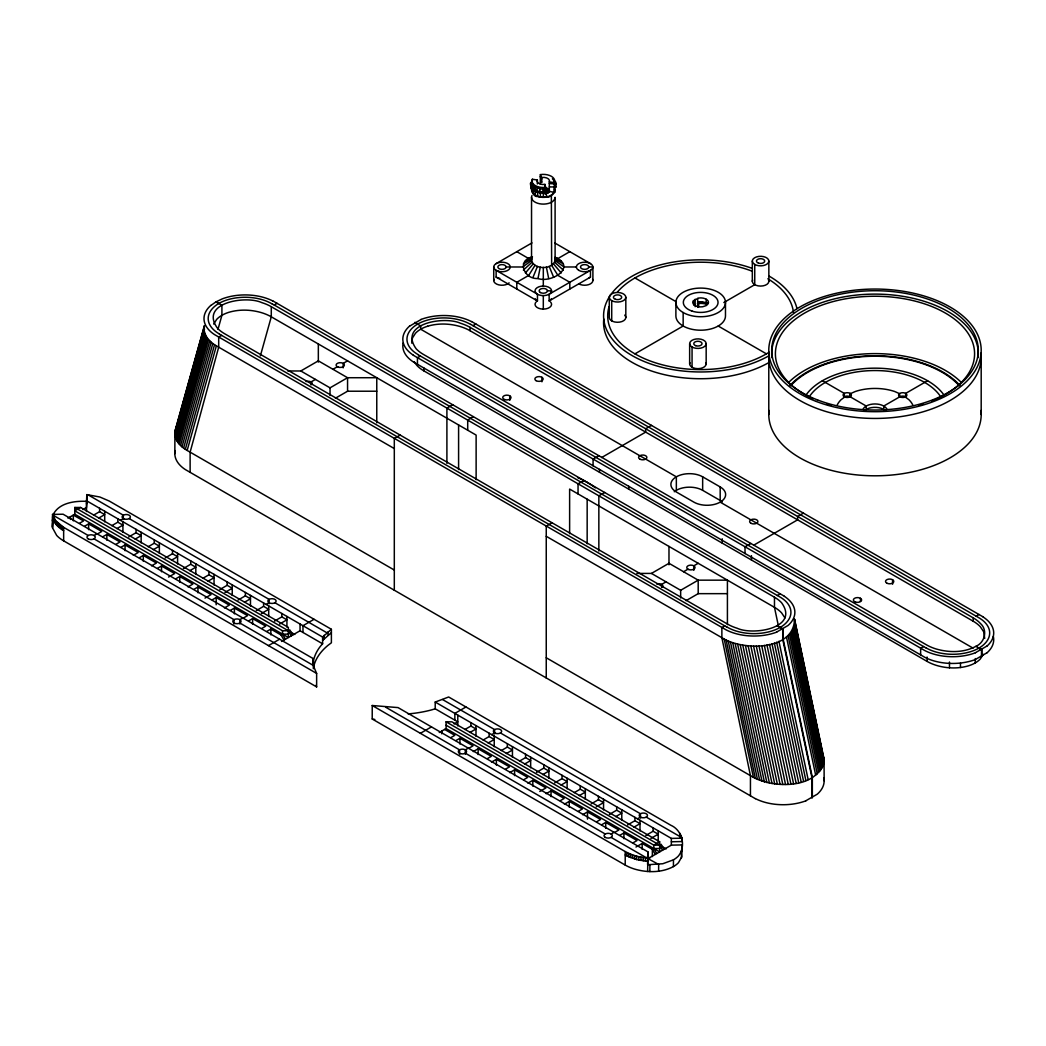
<?xml version="1.0" encoding="UTF-8"?>
<svg xmlns="http://www.w3.org/2000/svg" width="1046" height="1046" viewBox="0 0 1046 1046"><rect width="100%" height="100%" fill="white"/><g stroke="black" fill="none" stroke-linecap="round" stroke-linejoin="round"><path stroke-width="1.5" d="M554.681 187.299C556.171 198.256 539.854 199.616 533.486 193.837L533.486 190.581M535.291 195.197L535.291 190.307L534.075 190.908L530.976 187.809L530.584 183.05L532.349 180.932L532.349 179.245L537.33 180.017A6.198 3.583 0 0 0 544.927 184.397C546.417 194.268 544.861 202.663 554.694 192.32A11.781 6.799 0 0 0 554.694 188.803M543.319 197.119L543.319 192.229L546.26 192.006L545.685 192.935L539.435 192.699L534.075 190.908L533.473 185.913L531.956 182.632L532.349 180.932L530.57 184.867C531.865 191.405 540.246 191.98 545.685 191.771L546.26 188.973L540.377 188.973L533.473 185.913L532.166 188.319M531.538 197.302L531.538 260.546C534.297 269.855 552.34 269.855 555.099 260.546L555.099 197.302A11.781 6.799 0 0 1 541.776 204.048A11.781 6.799 0 0 1 531.943 195.55M647.631 871.475L647.971 851.889L398.042 707.593L372.232 705.514L372.219 719.007L625.22 865.068A39.722 22.934 0 0 0 634.595 869.082C647.226 872.756 661.608 872.913 673.428 866.585A29.17 16.841 0 0 0 678.462 862.675L681.809 856.805L681.561 850.398M543.305 286.068L543.319 267.345M625.22 865.068L625.22 851.575L372.232 705.514M454.121 723.95L457.782 721.832L435.214 708.809L435.214 702.062L448.656 696.989L670.813 825.255C682.319 830.145 686.189 846.449 678.488 855.916A29.17 16.841 0 0 1 673.454 859.825L662.798 863.735L647.618 864.728L647.618 861.355L636.674 859.564L628.724 856.752L626.933 855.876L626.933 852.503L625.22 851.575M628.724 856.752L628.738 853.379L626.933 852.503M630.62 857.55L630.62 854.19L628.738 853.379M632.569 858.295L632.582 854.922L630.62 854.19M634.595 858.962L634.608 855.589L632.582 854.922M636.674 859.564L636.687 856.19L634.608 855.589M638.805 860.073L638.818 856.713L636.687 856.19M640.976 860.518L640.989 857.145L638.818 856.713M643.185 860.884L643.185 857.511L640.989 857.145M645.408 861.159L645.408 857.785L643.185 857.511M679.691 835.349L679.704 833.1M680.462 837.728L680.462 834.355M681.09 837.872L681.09 835.623M681.574 836.905L681.927 841.546L671.349 841.769M52.548 527.903L52.535 514.41L63.1 514.214L313.042 658.509L314.231 667.793L316.637 673.415L316.637 686.908L63.649 540.847A39.722 22.934 0 0 1 56.68 535.434L52.548 527.903L52.666 516.031M649.867 871.593L649.893 864.82M658.627 871.2L658.653 864.427L647.971 858.635L671.349 845.142L681.927 844.92L681.9 851.692M673.428 866.585L673.454 859.825M681.417 858.034L681.443 851.274M647.971 851.889L647.618 861.355L647.971 855.262M549.307 186.933L556.054 186.933L555.661 182.174L552.393 178.827M176.957 425.761L174.917 431.906L174.839 453.716M546.247 536.297L724.185 639.028C744.7 650.547 793.927 650.743 794.542 619.127L824.052 759.03L824.156 780.839M546.247 657.764L753.408 777.361C774.367 788.488 817.684 789.259 824.156 760.599L794.411 619.167M86.478 511.52L86.805 494.614L99.841 497.007L109.229 501.034L331.386 629.287L331.386 642.793L328.065 645.29A83.471 48.194 0 0 0 313.29 668.734M86.478 504.094L86.805 494.614M86.844 497.988L86.478 507.467L82.83 509.572M313.042 661.883L312.976 662.811L312.963 659.425M313.12 664.171L313.29 661.974A83.471 48.194 0 0 1 320.795 645.813L322.613 643.8L322.613 637.04L331.386 629.287M984.717 638.426L983.737 631.849L980.35 626.776A40.519 23.391 0 0 0 973.225 621.232L470.046 330.719A40.519 23.391 0 0 0 460.449 326.614C449.845 323.462 438.261 323.031 427.605 326.234M175.166 430.337L204.388 325.737C202.506 334.38 209.318 341.964 216.378 345.847L394.303 448.577M52.64 522.791L52.352 526.622M532.479 256.858C516.293 260.31 524.085 279.544 537.984 278.511L540.272 267.109M546.365 197.132A11.781 6.799 0 0 1 537.435 196.452C531.433 197.655 529.341 179.977 533.486 193.837M537.984 278.511C551.216 283.427 577.274 267.24 555.413 257.421M555.661 182.174L554.302 180.932L554.302 184.331L556.054 186.933M174.917 431.906L204.532 325.79M204.441 327.411L174.839 433.475C175.009 441.033 180.984 446.917 187.156 450.447L394.303 570.044M174.957 435.044L204.506 329.059M175.231 436.613L204.454 332.013M175.702 438.156L204.911 333.556M176.329 439.686L205.552 335.086M177.14 441.19L206.363 336.603M178.108 442.667L207.33 338.067M179.245 444.092L208.468 339.505M180.553 445.491L209.762 340.891M181.991 446.825L211.214 342.225M183.599 448.106L212.809 343.506M217.986 329.359L221.909 315.304L221.909 305.184L215.881 301.928L210.926 305.432M185.325 449.322L214.548 344.722M187.156 450.447L216.378 345.847M260.376 355.849L271.28 316.82L271.28 306.7A40.519 23.391 0 0 0 261.683 302.582C245.745 295.194 199.145 302.752 217.411 328.143A40.519 23.391 0 0 0 224.537 333.687L727.715 624.201A40.519 23.391 0 0 0 737.312 628.306C753.251 635.693 799.85 628.149 781.584 602.744A40.519 23.391 0 0 0 774.471 597.214L271.28 306.7M543.319 189.195L542.534 191.771L546.26 188.973M539.435 191.536L540.377 188.973M533.002 277.321L537.435 266.429M537.631 188.306L536.546 190.843L535.277 187.273L534.075 189.744M53.058 514.789C58.981 502.721 74.802 500.773 86.844 501.361M983.266 654.351L980.298 658.993A29.17 16.841 0 0 1 975.277 662.903A29.17 16.841 0 0 1 968.504 665.805C958.097 668.917 946.8 668.499 936.445 665.4A39.722 22.934 0 0 1 927.057 661.386L423.892 370.885A39.722 22.934 0 0 1 416.923 365.459L414.229 361.772M213.698 324.064L216.744 319.305A29.994 17.324 0 0 1 228.891 312.296C239.534 309.145 251.092 309.551 261.683 312.715A40.519 23.391 0 0 1 271.28 316.82L476.126 435.084L476.126 479.696M530.976 186.646L532.349 184.331M530.57 184.867L531.956 182.632M534.99 265.357L528.714 275.425L516.802 282.276L516.802 289.023M693.563 300.647L693.145 301.235A7.806 4.511 0 0 0 702.703 306.753L706.207 305.589L708.22 303.575A7.806 4.511 0 0 0 698.663 298.045L693.563 300.647L693.707 305.001M525.432 272.954L533.12 263.945M322.613 640.427L331.386 632.673M523.366 270.077L531.943 262.298M542.534 192.935L543.319 192.229L539.435 192.699M409.692 326.091L421.107 319.488M986.836 646.114L975.421 652.704M986.836 652.861L975.421 659.464M844.737 396.957L840.997 399.781A39.251 22.659 0 0 0 837.075 405.247M927.58 380.744L905.666 393.401L905.666 396.774A4.132 2.38 0 0 0 899.822 396.774L899.495 393.636L894.618 391.479A39.251 22.659 0 0 0 855.367 391.479L850.476 393.636L850.15 396.774A4.132 2.38 0 0 0 844.305 396.774L844.305 393.401L822.391 380.744M975.853 646.363C984.822 642.571 988.012 630.097 980.35 623.403A40.519 23.391 0 0 0 973.225 617.859L470.046 327.346A40.519 23.391 0 0 0 460.449 323.24C444.511 315.853 397.911 323.397 416.177 348.802A40.519 23.391 0 0 0 423.303 354.346L926.481 644.859A40.519 23.391 0 0 0 936.078 648.965C949.01 652.717 963.745 652.861 975.853 646.363L981.893 649.631L981.893 656.378M805.878 800.752L817.292 794.162A41.657 24.058 0 0 0 823.751 777.714M536.546 192.006L537.631 191.353L537.644 196.243M523.353 263.906L531.943 258.78L531.538 260.546L522.66 266.992L506.12 266.978A4.132 2.38 0 0 1 499.923 269.044A4.132 2.38 0 0 1 499.923 264.913A4.132 2.38 0 0 1 506.12 266.978M314.062 619.297L302.974 625.704L302.974 632.451M420.387 733.311L431.475 726.892M215.881 301.928L222.34 298.842A41.657 24.058 0 0 1 272.797 300.987M221.608 335.374L218.692 337.06L218.692 347.18L190.124 452.16L190.124 472.4M274.209 305.014L277.125 303.327M287.82 370.977L300.803 370.977L318.337 360.857L347.56 377.724L376.769 377.724L376.769 422.846M496.144 263.605L531.956 242.92M67.964 518.149L74.789 514.214L288.356 637.511L288.356 627.391L80.634 507.467L74.789 510.84L282.512 630.764L288.356 630.764L289.82 629.927L292.736 634.987M315.408 379.41L311.028 381.947L311.028 384.941M332.942 369.29L337.322 366.754M347.56 360.857L343.166 363.38L343.166 367.878M79.64 523.196L83.536 520.947L73.325 515.063L73.325 520.843M93.591 515.142L99.605 511.664L104.705 514.606L98.69 518.084M84.726 526.138L88.622 523.889L101.75 531.473L97.853 533.721M300.803 370.977L330.026 387.844L347.56 377.724L347.56 391.217L335.413 398.225M569.809 251.668L557.91 258.545L555.06 257.277M94.035 535.487L96.99 533.787M120.368 520.293L123.323 518.581M111.817 525.654L117.819 522.189L122.918 525.131L116.917 528.596M102.953 536.663L106.849 534.414L119.976 541.985L116.08 544.234M420.374 356.032L417.446 357.719L417.446 364.466M472.975 325.659L475.891 323.972M128.736 536.925L136.045 532.715L141.145 535.657L135.143 539.121M121.179 547.176L125.075 544.927L138.203 552.51L133.326 555.321M549.15 300.96L590.48 277.098L590.48 270.352L549.15 294.214L549.15 300.96A8.263 4.772 0 0 0 551.294 298.816M148.179 546.744L154.272 543.227L159.371 546.169L153.357 549.647M139.393 557.701L143.289 555.452L156.416 563.036L151.552 565.847M165.19 557.963L172.485 553.752L177.585 556.694L171.583 560.159M157.619 568.226L161.515 565.978L174.643 573.548L168.55 577.065M400.147 435.084L394.303 438.457L394.303 590.284M452.748 404.71L446.904 408.084L446.904 463.339M183.403 568.488L190.712 564.278L195.811 567.22L189.81 570.685M175.846 578.739L179.742 576.49L192.869 584.073L187.992 586.884M473.328 416.596L467.706 420.1L467.706 430.22M202.846 578.307L208.939 574.79L214.038 577.732L208.023 581.197M194.059 589.264L197.956 587.015L211.083 594.586L205.003 598.103M219.856 589.526L227.152 585.315L232.251 588.257L224.955 592.467M634.935 353.862L683.156 326.025L683.156 312.532A24.79 14.317 0 0 1 694.269 288.578A24.79 14.317 0 0 1 724.63 306.112A24.79 14.317 0 0 1 683.156 312.532M723.832 302.529L754.741 284.695L754.741 264.442M212.286 599.789L216.182 597.541L229.309 605.111L224.432 607.922M238.07 600.051L245.379 595.828L250.478 598.783L244.476 602.248M230.512 610.302L234.409 608.053L247.536 615.636L242.659 618.448M242.777 617.951L239.848 619.637L239.848 623.978M266.155 604.457L269.084 602.758A4.132 2.38 0 0 0 275.987 601.685A4.132 2.38 0 0 0 270.927 598.77A4.132 2.38 0 0 0 269.084 602.758M256.296 610.576L263.605 606.353L268.704 609.295L261.395 613.518M248.726 620.827L252.622 618.578L265.749 626.149L261.853 628.398M274.523 621.089L281.819 616.879L286.918 619.82L279.622 624.031M266.952 631.339L270.849 629.091L281.047 634.987L283.976 640.047M281.047 634.987L282.512 634.138L288.356 634.138M279.596 639.211L268.482 645.617M598.913 455.729L593.069 459.116L593.069 465.862M651.514 425.369L645.67 428.742L645.67 432.116L601.659 457.52M281.544 641.46L300.045 630.764L322.613 643.8M584.113 480.559L578.046 483.801L578.046 493.934M552.092 522.804L546.247 526.177L546.247 678.017M604.693 492.444L598.848 495.817L598.848 551.059M899.822 396.774A4.132 2.38 0 0 1 899.168 393.884L899.822 393.401A4.132 2.38 0 0 1 905.666 393.401A4.132 2.38 0 0 1 905.666 396.774L904.816 397.153A4.132 2.38 0 0 1 899.822 396.774L883.752 406.044L883.752 409.417M636.831 573.417L651.449 573.417L668.982 563.297L698.192 580.164L727.415 580.164L727.415 624.606M666.054 581.851L661.673 584.387A4.132 2.38 0 0 0 656.679 584.008M683.587 571.731L687.967 569.194M698.192 563.297L693.812 565.821L693.812 570.318M750.858 543.462L745.014 546.836L745.014 553.582M803.459 513.089L797.614 516.463L797.614 519.836L753.617 545.241M651.449 573.417L680.658 590.284L698.192 580.164L698.192 593.657L686.058 600.666M439.268 732.514L446.093 728.578L659.66 851.889L659.66 841.769L451.937 721.832L446.093 721.832L446.093 728.578M450.931 737.561L454.827 735.312L444.628 729.428M464.895 729.507L470.909 726.042L475.995 728.984L469.994 732.448M456.03 740.516L459.926 738.254L473.054 745.837L469.157 748.086M468.294 748.152L465.365 749.838L465.365 754.179M491.672 734.658L494.601 732.971M483.121 740.032L489.123 736.554L494.222 739.496L488.142 743.013M473.276 751.59L478.153 748.779L491.28 756.363L487.384 758.612M501.348 750.544L507.349 747.079L512.448 750.021L506.356 753.538M724.8 625.887L721.871 627.574L721.871 637.694L750.44 775.648L750.44 795.901M777.387 595.514L780.316 593.827M491.502 762.116L496.379 759.304L509.494 766.875L505.597 769.124M519.561 761.07L525.576 757.605L530.662 760.547L524.582 764.064M509.729 772.628L514.593 769.817L527.72 777.4L523.824 779.649M536.493 772.34L543.789 768.117L548.889 771.059L542.809 774.576M527.942 783.153L532.819 780.342L545.947 787.926L539.775 791.482M554.707 782.853L562.016 778.642L567.115 781.584L561.022 785.101M546.169 793.679L551.046 790.868L564.16 798.438L560.277 800.687M574.228 792.633L580.242 789.168L585.329 792.11L579.249 795.614M564.395 804.191L569.259 801.38L582.387 808.963L578.49 811.212M591.16 803.903L598.456 799.68L603.555 802.622L596.246 806.845M582.622 814.716L587.486 811.905L600.613 819.476L596.717 821.725M609.373 814.416L616.682 810.205L621.782 813.147L615.767 816.612M601.816 824.679L605.712 822.431L618.84 830.001L614.943 832.25M923.553 646.546L920.637 648.232L920.637 654.979M976.153 616.172L979.082 614.486M611.125 834.028L614.08 832.315M637.459 818.822L640.414 817.109M627.6 824.941L634.909 820.718L639.995 823.66L633.994 827.138M620.03 835.192L623.926 832.943L637.053 840.526L633.157 842.775M645.827 835.466L653.122 831.243L658.222 834.185L650.913 838.408M635.981 847.025L642.152 843.468L652.351 849.352L655.28 854.412M659.66 841.769L653.815 845.142L446.093 725.205M465.967 706.991L454.853 713.398L454.853 720.145M525.419 261.029L531.839 257.787M531.551 257.29L528.701 258.558L516.802 251.668M776.655 632.059L788.069 625.469A41.657 24.058 0 0 0 784.369 596.338M532.166 189.483L533.486 188.947M530.976 187.809L532.349 187.365M435.214 708.809L431.723 709.855A83.471 48.194 0 0 1 408.071 713.908M698.14 302.281L700.689 302.072A14.775 8.525 0 0 1 708.064 303.222M435.214 702.062L671.349 838.395L681.914 838.199M576.372 266.978L563.977 266.978L555.099 260.546M588.767 266.978A4.132 2.38 0 0 0 582.57 264.913A4.132 2.38 0 0 0 582.57 269.044A4.132 2.38 0 0 0 588.767 266.978L592.899 266.978L592.899 280.472M547.437 290.84L551.569 290.84M347.56 391.217L376.769 391.217M74.789 514.214L74.789 507.467L80.634 507.467M698.192 593.657L727.415 593.657M659.66 848.515L653.815 848.515L652.351 849.352L652.351 856.582M645.408 857.785L647.644 857.982M554.302 182.645A11.362 6.564 0 0 0 540.377 174.604L541.71 177.48A6.198 3.583 0 0 1 549.307 181.873L554.302 182.645L554.302 192.255M549.307 183.56L556.067 183.952L554.681 182.632M554.694 192.32L549.307 191.483A6.198 3.583 0 0 1 544.927 194.02M372.219 719.007L374.834 719.478M554.798 257.787L561.205 261.016M414.647 322.573L420.675 325.842L420.675 329.215L676.344 476.819A18.593 10.735 0 0 1 702.651 476.819L720.184 486.939A18.593 10.735 0 0 1 720.184 502.132L973.042 648.115M777.086 625.717L783.127 628.973L783.127 639.093L812.337 777.426L812.337 797.68M587.028 482.245L581.851 479.499A82.647 47.724 0 0 0 577.588 477.577M471.641 321.593L983.214 616.944M272.875 300.934L784.448 596.285M755.343 798.66L185.325 469.562A41.657 24.058 0 0 1 175.153 450.578M625.22 854.948L626.933 855.876M551.36 195.197L551.647 265.357L557.936 275.412L569.809 282.276L569.809 289.023M634.935 277.935L676.265 301.797M718.21 326.025L766.43 353.862M554.668 242.92L590.48 263.605M496.144 277.098L537.461 300.96L537.461 294.214A8.263 4.772 0 0 1 541.174 286.225A8.263 4.772 0 0 1 551.294 292.069A8.263 4.772 0 0 1 537.461 294.214L496.144 270.352L496.144 277.098A8.263 4.772 0 0 0 499.844 278.328M470.7 324.352L978.415 617.48A37.486 21.639 0 0 1 978.912 648.128A37.486 21.639 0 0 1 925.932 647.788M674.265 491.751A18.593 10.735 0 0 1 702.651 490.326L720.184 500.446A18.593 10.735 0 0 1 722.263 501.871M418.112 354.725L925.828 647.853M271.947 303.706L779.649 596.821A37.486 21.639 0 0 1 780.146 627.469L782.735 629.195L782.735 639.315L811.958 777.649L811.958 797.902M219.346 334.066L727.062 627.195M87.838 494.706L123.323 515.207L123.323 519.548M129.168 518.581L269.084 599.384L269.084 603.725M274.928 602.758L326.94 632.804M442.576 699.552L494.601 729.585L494.601 733.926M500.446 732.971L640.414 813.736L640.414 818.077M646.258 817.109L681.757 837.598M86.478 500.72L322.613 637.04M74.789 507.467L288.356 630.764L291.285 635.824M290.853 632.215L294.802 634.491M446.093 721.832L659.66 845.142L662.589 850.202M660.994 845.913L666.171 848.894M647.369 856.596L649.867 858.034M52.692 514.998L88.191 535.487M94.035 538.86L234.003 619.637L234.003 623.978M239.848 623.011L313.748 665.674M385.634 707.174L459.521 749.838L459.521 754.179M465.365 753.212L605.281 834.028M611.125 837.401L646.611 857.89M52.535 514.41L55.647 520.725L63.636 527.354L316.637 673.415M554.694 258.78L563.271 263.893M52.535 517.796L56.693 525.314L63.649 530.727L63.649 540.847M413.314 355.261L924.899 650.612A41.657 24.058 0 0 0 975.487 652.756M587.29 482.389L592.036 485.383A82.647 47.724 0 0 1 595.37 487.841M978.781 648.049L981.501 649.854L981.501 656.6M415.027 322.351L417.746 324.142M216.261 301.706L218.98 303.497M905.248 396.957L908.987 399.781A39.251 22.659 0 0 1 912.91 405.247M850.15 393.401L850.803 393.884A4.132 2.38 0 0 1 850.15 396.774A4.132 2.38 0 0 1 845.168 397.153L844.305 396.774A4.132 2.38 0 0 1 844.305 393.401A4.132 2.38 0 0 1 850.15 393.401L850.15 396.774L866.219 406.044L866.219 409.417M554.694 262.298L563.271 270.064M553.517 263.945L561.218 272.941M664.04 849.352L661.124 844.292L659.66 845.142L653.815 845.142L653.815 848.515L656.744 853.575M285.44 639.211L282.512 634.138L282.512 630.764M315.814 685.405L316.637 686.908M784.971 617.938L781.584 612.864A40.519 23.391 0 0 0 774.471 607.334L569.625 489.07L569.625 533.682M697.682 298.372L697.682 307.38M541.71 179.167L540.377 176.29L541.71 182.553L541.71 177.48M540.272 183.991L540.377 174.604M822.666 754.388L824.052 759.03M549.202 266.429L553.661 277.308M554.288 188.855L554.681 190.555M794.45 620.814L799.157 643.081M799.824 646.258L809.565 692.374M810.245 695.551L817.959 732.122M818.639 735.299L822.326 752.793M794.868 623.834L824.078 762.168M794.62 625.39L823.83 763.737M794.189 626.946L823.411 765.28M793.587 628.476L822.81 766.81M792.816 629.98L822.038 768.313M791.874 631.444L821.097 769.778M790.763 632.869L819.986 771.203M789.495 634.255L818.717 772.589M788.069 635.589L817.292 773.922M786.461 636.896L815.684 775.23M778.499 626.41L774.471 607.334L774.471 597.201M778.917 641.25L808.14 779.584M776.655 642.179L805.878 780.512M774.354 643.002L803.576 781.336M771.961 643.735L801.184 782.068M769.49 644.375L798.699 782.709M766.94 644.911L796.163 783.258M764.338 645.356L793.561 783.702M761.697 645.709L790.907 784.042M759.004 645.957L788.226 784.291M756.297 646.101L785.52 784.435M753.578 646.14L782.8 784.474M750.858 646.075L780.081 784.408M748.152 645.918L777.374 784.252M745.471 645.644L774.694 783.977M742.817 645.277L772.04 783.611M740.215 644.807L769.425 783.153M737.665 644.244L766.875 782.591M735.181 643.591L764.404 781.924M732.775 642.845L761.998 781.179M730.461 642.009L759.684 780.342M728.238 641.08L757.461 779.427M726.133 640.087L755.343 778.42M724.185 639.028L753.408 777.361M546.365 267.109L548.679 278.498M52.378 519.849L52.535 521.17M411.758 343.153L412.464 337.963L415.51 333.216A29.994 17.324 0 0 1 427.657 326.208M328.065 631.784L328.065 635.17M324.155 635.327L324.155 638.714M313.29 663.635L313.29 667.008M63.636 527.354L63.649 530.727M62.028 526.36L62.041 529.734M60.524 525.314L60.524 528.701M59.125 524.229L59.125 527.615M57.844 523.105L57.844 526.478M56.68 521.928L56.693 525.314M55.647 520.725L55.66 524.111M54.745 519.496L54.758 522.882M53.987 518.241L53.987 521.627M53.359 516.972L53.372 520.359M52.875 515.691L52.888 519.077M532.349 188.999L532.349 192.255M981.187 357.117L981.187 414.478M975.277 658.562L975.277 662.903M973.238 617.859L973.238 621.232M960.463 663.177L960.463 667.518M949.48 662.013L949.48 667.793M927.057 657.045L927.057 661.386M892.578 579.732L892.578 584.23M860.44 598.286L860.44 601.293M768.849 261.069A8.263 4.772 0 0 1 756.454 265.2A8.263 4.772 0 0 1 756.454 256.937A8.263 4.772 0 0 1 768.849 261.069L768.849 281.322M768.784 357.117L768.784 414.478M752.322 261.069L752.322 281.322M751.446 555.661L751.446 559.989M725.479 302.399L725.479 315.905A24.79 14.317 0 0 1 700.689 330.209A24.79 14.317 0 0 1 675.886 315.905L675.886 302.399M722.224 538.782L722.224 543.122M720.184 486.939L720.184 500.446M706.207 299.221L706.207 303.549M706.168 343.65A8.263 4.772 0 0 1 693.773 347.782A8.263 4.772 0 0 1 693.773 339.519A8.263 4.772 0 0 1 706.168 343.65L706.168 363.89M702.651 476.819L702.651 490.326M698.663 306.962L698.663 302.386A7.806 4.511 0 0 1 707.449 304.491M695.159 299.221L695.159 306.713M692.06 347.024L692.06 367.264M689.641 343.65L689.641 363.89M680.658 590.284L680.658 597.959M676.344 490.326L676.344 476.819A18.593 10.735 0 0 0 676.344 492.012L693.877 502.132A18.593 10.735 0 0 0 720.184 502.132M671.349 838.395L671.349 845.142M668.982 546.43L668.982 564.801M661.673 587.381L661.673 584.387A4.132 2.38 0 0 1 662.327 587.264M658.222 830.812L658.222 841.415M653.122 827.87L653.122 831.243M642.152 843.468L642.152 849.247M639.995 820.286L639.995 830.89M634.909 817.344L634.909 820.718M628.724 486.246L628.724 489.149M625.822 297.26A8.263 4.772 0 0 1 613.414 301.392A8.263 4.772 0 0 1 613.414 293.128A8.263 4.772 0 0 1 625.822 297.26L625.822 317.5M623.926 832.943L623.926 838.735M621.782 809.774L621.782 820.378M616.682 806.832L616.682 810.205M611.714 300.633L611.714 320.874M609.282 297.26L609.282 317.5A8.263 4.772 0 0 0 619.69 322.116A8.263 4.772 0 0 0 624.71 315.121M605.712 822.431L605.712 828.21M603.555 799.249L603.555 809.852M599.502 469.379L599.502 472.269M598.456 796.307L598.456 799.68M587.486 811.905L587.486 819.136M587.159 499.19L587.159 543.802M585.329 788.736L585.329 799.34M580.242 785.781L580.242 789.168M569.259 801.38L569.259 807.172M567.115 778.211L567.115 788.815M562.016 775.269L562.016 778.642M551.046 790.868L551.046 796.647M549.307 181.873L549.307 191.993A6.198 3.583 0 0 0 544.927 187.613M548.889 767.686L548.889 778.289M547.699 188.528L547.699 193.366M545.685 191.771L545.685 192.935M544.927 184.397L544.927 186.083M543.789 764.744L543.789 768.117M543.305 295.6L543.305 309.106A8.263 4.772 0 0 1 536.153 301.941M541.933 377.292L541.933 381.79M540.377 192.006L540.377 196.896M537.33 180.017L537.33 183.952M532.819 780.342L532.819 786.121M530.584 183.05L530.584 184.214M530.662 757.173L530.662 767.777M525.576 754.231L525.576 757.605M514.593 769.817L514.593 775.609M512.448 746.648L512.448 757.252M509.794 395.846L509.794 400.343M507.349 743.706L507.349 747.079M496.379 759.304L496.379 765.084M494.222 736.123L494.222 746.726M493.725 266.978L493.725 280.472M489.123 733.181L489.123 736.554M478.153 748.779L478.153 754.558M475.995 725.61L475.995 736.214M470.909 722.668L470.909 726.042M470.046 327.346L470.046 330.719M459.926 738.254L459.926 744.046M458.593 424.964L458.593 469.576M457.782 715.085L457.782 725.885M441.713 731.115L441.713 733.808M423.892 367.983L423.892 370.885M330.026 387.844L330.026 395.519M318.337 343.977L318.337 362.086M313.042 658.509L313.042 664.132M300.045 624.017L300.045 630.764M286.918 616.447L286.918 627.051M281.819 613.505L281.819 616.879M270.849 629.091L270.849 634.883M268.704 605.922L268.704 616.525M263.605 602.98L263.605 606.353M252.622 618.578L252.622 624.357M250.478 595.396L250.478 606M245.379 592.454L245.379 595.828M234.409 608.053L234.409 613.845M232.251 584.884L232.251 595.488M227.152 581.942L227.152 585.315M216.182 597.541L216.182 604.758M214.038 574.359L214.038 584.962M208.939 571.417L208.939 574.79M197.956 587.015L197.956 592.794M195.811 563.846L195.811 574.45M190.712 560.904L190.712 564.278M179.742 576.49L179.742 582.282M177.585 553.321L177.585 563.925M172.485 550.379L172.485 553.752M161.515 565.978L161.515 571.757M159.371 542.796L159.371 553.399M154.272 539.854L154.272 543.227M143.289 555.452L143.289 561.231M141.145 532.283L141.145 542.887M136.045 529.341L136.045 532.715M125.075 544.927L125.075 550.719M122.918 521.758L122.918 532.362M117.819 518.816L117.819 522.189M106.849 534.414L106.849 540.194M104.705 511.233L104.705 521.836M99.605 508.291L99.605 511.664M88.622 523.889L88.622 529.668M70.409 516.75L70.409 519.444M769.228 352.162A92.976 53.686 0 0 1 659.555 364.047A92.976 53.686 0 0 1 609.112 306.583M617.297 292.161A92.976 53.686 0 0 1 752.336 271.267M767.842 278.785A92.976 53.686 0 0 1 793.456 312.388M705.893 362.661A8.263 4.772 0 0 1 697.904 368.663A8.263 4.772 0 0 1 689.929 362.661M768.575 280.08A8.263 4.772 0 0 1 760.586 286.081A8.263 4.772 0 0 1 752.597 280.08M769.346 362.295A97.108 56.066 0 0 1 660.601 373.723A97.108 56.066 0 0 1 603.777 318.978M769.346 355.548A97.108 56.066 0 0 1 637.459 358.451A97.108 56.066 0 0 1 622.37 282.747A97.108 56.066 0 0 1 751.969 268.286M769.346 276.249A97.108 56.066 0 0 1 796.96 308.583M697.447 303.641A12.487 7.204 0 0 1 706.926 304.36M864.258 410.908A12.395 7.152 0 0 1 885.727 410.908M863.015 409.261A12.395 7.152 0 0 1 874.992 403.952A12.395 7.152 0 0 1 886.969 409.261M806.27 394.669A74.384 42.938 0 0 1 874.992 368.166A74.384 42.938 0 0 1 943.714 394.669M810.088 395.584A70.252 40.559 0 0 1 874.992 370.546A70.252 40.559 0 0 1 939.896 395.584M790.684 385.765A95.042 54.876 0 0 1 874.992 356.228A95.042 54.876 0 0 1 959.3 385.765M789.952 385.556A95.866 55.346 0 0 1 874.992 355.758A95.866 55.346 0 0 1 960.032 385.556M771.896 357.654A103.306 59.648 0 0 1 874.992 294.109A103.306 59.648 0 0 1 978.075 357.654M980.965 353.117A106.195 61.309 0 0 1 874.992 418.439A106.195 61.309 0 0 1 769.019 353.117M980.965 410.477A106.195 61.309 0 0 1 874.992 475.799A106.195 61.309 0 0 1 769.019 410.477M788.736 382.365A99.592 57.504 0 0 1 961.235 382.365M809.329 396.983A99.592 57.504 0 0 1 803.053 313.983A99.592 57.504 0 0 1 946.931 313.983A99.592 57.504 0 0 1 940.655 396.983M939.426 397.598A99.592 57.504 0 0 1 936.902 398.788M935.621 399.363A99.592 57.504 0 0 1 931.672 401.023M923.37 404.004A99.592 57.504 0 0 1 919.042 405.312M830.942 405.312A99.592 57.504 0 0 1 826.615 404.004M813.082 398.788A99.592 57.504 0 0 1 810.558 397.598M509.141 282.865A8.263 4.772 0 0 1 498.824 284.878A8.263 4.772 0 0 1 494 279.243M592.611 279.243A8.263 4.772 0 0 1 588.767 284.604A8.263 4.772 0 0 1 578.791 283.845M550.471 301.941A8.263 4.772 0 0 1 543.305 309.106M537.461 300.96A8.263 4.772 0 0 1 535.33 298.816M590.48 277.098A8.263 4.772 0 0 1 588.767 277.857M546.26 187.286A11.362 6.564 0 0 1 532.349 179.245M271.829 303.771A37.486 21.639 0 0 0 218.862 303.418A37.486 21.639 0 0 0 219.451 334.001M780.133 627.469A37.486 21.639 0 0 1 727.166 627.129M306.047 381.568A4.132 2.38 0 0 1 310.623 381.738A4.132 2.38 0 0 1 312.1 384.248M805.93 800.805A41.657 24.058 0 0 1 755.421 798.621M776.72 632.111A41.657 24.058 0 0 1 726.199 629.914L214.548 334.602A41.657 24.058 0 0 1 210.834 305.393M470.595 324.417A37.486 21.639 0 0 0 417.629 324.077A37.486 21.639 0 0 0 418.217 354.659M413.405 355.222A41.657 24.058 0 0 1 409.601 326.051M403.128 343.023A41.657 24.058 0 0 0 413.405 361.968L924.899 657.359A41.657 24.058 0 0 0 975.487 659.503M421.041 319.448A41.657 24.058 0 0 1 471.563 321.632M983.122 616.983A41.657 24.058 0 0 1 986.927 646.153M993.308 636.413A41.657 24.058 0 0 1 986.927 652.9M615.493 299.326A4.132 2.38 0 0 0 621.69 297.26A4.132 2.38 0 0 0 615.493 295.194A4.132 2.38 0 0 0 615.493 299.326M695.838 345.716A4.132 2.38 0 0 0 702.036 343.65A4.132 2.38 0 0 0 695.838 341.584A4.132 2.38 0 0 0 695.838 345.716M758.52 263.134A4.132 2.38 0 0 0 764.718 261.069A4.132 2.38 0 0 0 758.52 259.003A4.132 2.38 0 0 0 758.52 263.134M692.007 311.08A17.351 10.015 0 0 0 718.04 302.399A17.351 10.015 0 0 0 692.007 293.73A17.351 10.015 0 0 0 692.007 311.08M815.985 401.35A106.195 61.309 0 0 0 980.965 354.385A106.195 61.309 0 0 0 828.014 295.377A106.195 61.309 0 0 0 815.985 401.35M817.593 399.964A103.306 59.648 0 0 0 978.075 354.28A103.306 59.648 0 0 0 829.295 296.881A103.306 59.648 0 0 0 817.593 399.964M497.857 271.11A8.263 4.772 0 0 0 510.252 266.978A8.263 4.772 0 0 0 497.857 262.847A8.263 4.772 0 0 0 497.857 271.11M578.791 270.352A8.263 4.772 0 0 0 592.611 268.207A8.263 4.772 0 0 0 582.491 262.363A8.263 4.772 0 0 0 578.791 270.352M540.39 292.527A4.132 2.38 0 0 0 547.306 291.455A4.132 2.38 0 0 0 542.233 288.526A4.132 2.38 0 0 0 540.39 292.527M124.186 518.96A4.132 2.38 0 0 0 130.384 516.894A4.132 2.38 0 0 0 124.186 514.828A4.132 2.38 0 0 0 124.186 518.96M88.191 538.86A4.132 2.38 0 0 0 95.108 537.801A4.132 2.38 0 0 0 90.048 534.872A4.132 2.38 0 0 0 88.191 538.86M234.003 623.011A4.132 2.38 0 0 0 240.92 621.939A4.132 2.38 0 0 0 235.86 619.023A4.132 2.38 0 0 0 234.003 623.011M641.263 817.488A4.132 2.38 0 0 0 647.461 815.422A4.132 2.38 0 0 0 641.263 813.357A4.132 2.38 0 0 0 641.263 817.488M495.464 733.351A4.132 2.38 0 0 0 501.662 731.285A4.132 2.38 0 0 0 495.464 729.206A4.132 2.38 0 0 0 495.464 733.351M605.281 837.401A4.132 2.38 0 0 0 612.185 836.329A4.132 2.38 0 0 0 607.125 833.401A4.132 2.38 0 0 0 605.281 837.401M460.384 753.591A4.132 2.38 0 0 0 466.581 751.525A4.132 2.38 0 0 0 460.384 749.459A4.132 2.38 0 0 0 460.384 753.591M688.83 569.573A4.132 2.38 0 0 0 695.028 567.507A4.132 2.38 0 0 0 688.83 565.441A4.132 2.38 0 0 0 688.83 569.573M338.185 367.133A4.132 2.38 0 0 0 344.382 365.067A4.132 2.38 0 0 0 338.185 363.001A4.132 2.38 0 0 0 338.185 367.133M504.8 399.598A4.132 2.38 0 0 0 511.01 397.532A4.132 2.38 0 0 0 504.8 395.466A4.132 2.38 0 0 0 504.8 399.598M536.088 380.666A4.132 2.38 0 0 0 543.005 379.593A4.132 2.38 0 0 0 537.945 376.678A4.132 2.38 0 0 0 536.088 380.666M886.733 583.106A4.132 2.38 0 0 0 893.65 582.034A4.132 2.38 0 0 0 888.59 579.118A4.132 2.38 0 0 0 886.733 583.106M855.445 602.038A4.132 2.38 0 0 0 861.643 599.973A4.132 2.38 0 0 0 855.445 597.907A4.132 2.38 0 0 0 855.445 602.038M750.858 523.222A4.132 2.38 0 0 0 757.775 522.15A4.132 2.38 0 0 0 752.715 519.221A4.132 2.38 0 0 0 750.858 523.222M639.825 459.116A4.132 2.38 0 0 0 646.742 458.043A4.132 2.38 0 0 0 641.682 455.115A4.132 2.38 0 0 0 639.825 459.116"/></g></svg>
